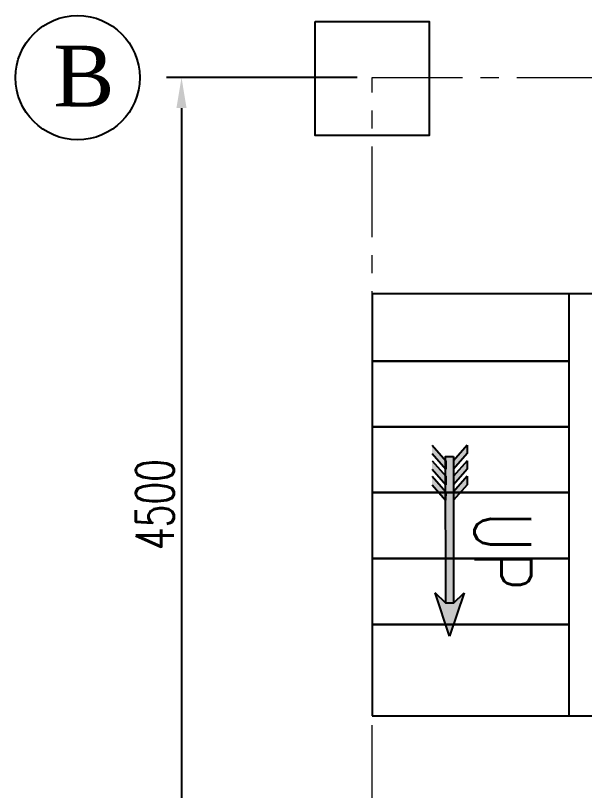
# Model space of a CAD drawing. Header units: millimetres. Extents: x -243837 to -5443, y 40 to 285140.
# Drawn here: x -152202 to -147703, y 17264 to 23390 of the extents above; entities that cross this region are included whole.
import ezdxf

# ---------------------------------------------------------------- set-up
doc = ezdxf.new("R2010")
doc.units = ezdxf.units.MM
doc.linetypes.add('CENTER', pattern=[50.8, 31.75, -6.35, 6.35, -6.35])
for name, color, linetype in [('11', 7, 'Continuous'), ('CONTOUR50', 4, 'Continuous'), ('DWG', 7, 'Continuous')]:
    doc.layers.add(name, color=color, linetype=linetype)
doc.layers.add('5', color=6, linetype='Continuous', lineweight=30)
doc.layers.add('CEN', color=1, linetype='CENTER', lineweight=9)
doc.styles.add('KA', font='romans.shx', dxfattribs={"width": 0.7})
doc.styles.add('ROMANS_BIG', font='romans.shx', dxfattribs={"width": 0.85, "bigfont": 'bigfont.shx'})
doc.styles.add('TIMES', font='times.ttf')
doc.dimstyles.new('KAT', dxfattribs={"dimscale": 125, "dimtxt": 2.5, "dimasz": 2, "dimexe": 1, "dimexo": 0.06, "dimgap": 0.5, "dimtad": 1, "dimdec": 0, "dimzin": 0, "dimdsep": 46, "dimtxsty": 'KA', "dimcen": 1.5, "dimclrd": 1, "dimclre": 1, "dimclrt": 4, "dimadec": 0, "dimazin": 0, "dimtfac": 1, "dimtdec": 0, "dimtmove": 0, "dimatfit": 2, "dimfxl": 1.5, "dimtolj": 1, "dimtzin": 0, "dimarcsym": 0})

# ---------------------------------------------------------------- blocks, each defined once
blk = doc.blocks.new('*D1069')
at = {"color": 1, "lineweight": -2, "transparency": 16777216}
for p, q in [((1799.8, 9914.2), (795, 9914.2)), ((875, 9754.2), (875, 5574.2)), ((1575.7, 5414.2), (795, 5414.2))]:
    blk.add_line(p, q, dxfattribs=at)
at = {"color": 1, "transparency": 16777216}
for points in [[(848.3, 9754.2), (901.6, 9754.2), (875, 9914.2)], [(848.3, 5574.2), (901.6, 5574.2), (875, 5414.2)]]:
    blk.add_solid(points, dxfattribs=at)
at = {"layer": 'DEFPOINTS', "color": 0, "transparency": 16777216}
for p in [(1879.8, 9914.2), (875, 5414.2), (1655.7, 5414.2)]:
    blk.add_point(p, dxfattribs=at)
at = {"color": 2, "transparency": 16777216, "insert": (735, 7664.2), "char_height": 200, "attachment_point": 5, "rotation": 90, "style": 'KA'}
blk.add_mtext('\\A1;4500', dxfattribs=at)
blk = doc.blocks.new('A$C5DC45814')
blk = doc.blocks.new('A$C662E1037')
at = {"layer": 'DWG'}
h = blk.add_hatch(color=5, dxfattribs=at)
h.set_gradient(color1=(0, 0, 255), rotation=90, tint=1, name='INVCURVED')
h.paths.add_polyline_path([(63.1, 14.5), (7.8, -41.7), (7.7, -82.5), (63, -138.7), (-165.3, -62)])
h = blk.add_hatch(color=5, dxfattribs=at)
h.set_gradient(color1=(0, 0, 255), tint=1, name='CURVED')
h.paths.add_polyline_path([(632.3, 30.3), (676.8, 30.3), (595.1, -41.7), (550.6, -41.6)])
h.paths.add_polyline_path([(714.1, 30.3), (758.6, 30.2), (676.9, -41.7), (632.4, -41.7)])
h.paths.add_polyline_path([(796.3, 30.2), (840.8, 30.2), (759.1, -41.8), (714.6, -41.7)])
h = blk.add_hatch(color=5, dxfattribs=at)
h.set_gradient(color1=(0, 0, 255), rotation=90, tint=1)
h.paths.add_polyline_path([(781.3, -82.3), (7.8, -82.5), (7.8, -41.7), (781.3, -41.6)])
h = blk.add_hatch(color=5, dxfattribs=at)
h.set_gradient(color1=(0, 0, 255), rotation=180, tint=1, name='CURVED')
h.paths.add_polyline_path([(714.6, -82.5), (759.1, -82.5), (840.6, -154.6), (796.1, -154.6)])
h.paths.add_polyline_path([(632.4, -82.4), (676.9, -82.5), (758.5, -154.5), (714, -154.5)])
h.paths.add_polyline_path([(550.6, -82.4), (595.1, -82.4), (676.6, -154.5), (632.1, -154.5)])
at = {"layer": 'DWG', "color": 6}
for p, q in [((-165.3, -62, -4370), (63.1, 14.5, -4370)), ((7.8, -41.7, -4370), (63.1, 14.5, -4370)), ((632.3, 30.3, -4370), (550.6, -41.6, -4370)), ((676.8, 30.3, -4370), (595.1, -41.7, -4370)), ((714.1, 30.3, -4370), (632.4, -41.7, -4370)), ((758.6, 30.2, -4370), (676.9, -41.7, -4370)), ((796.3, 30.2, -4370), (714.6, -41.7, -4370)), ((840.8, 30.2, -4370), (759.1, -41.8, -4370)), ((63, -138.7, -4370), (-165.3, -62, -4370)), ((595.1, -41.7, -4370), (550.6, -41.6, -4370)), ((676.9, -41.7, -4370), (632.4, -41.7, -4370)), ((759.1, -41.8, -4370), (714.6, -41.7, -4370)), ((7.7, -82.5, -4370), (63, -138.7, -4370)), ((632.1, -154.5, -4370), (550.6, -82.4, -4370)), ((595.1, -82.4, -4370), (550.6, -82.4, -4370)), ((676.6, -154.5, -4370), (595.1, -82.4, -4370)), ((714, -154.5, -4370), (632.4, -82.4, -4370)), ((676.9, -82.5, -4370), (632.4, -82.4, -4370)), ((758.5, -154.5, -4370), (676.9, -82.5, -4370)), ((796.1, -154.6, -4370), (714.6, -82.5, -4370)), ((759.1, -82.5, -4370), (714.6, -82.5, -4370)), ((840.6, -154.6, -4370), (759.1, -82.5, -4370)), ((676.6, -154.5, -4370), (632.1, -154.5, -4370)), ((758.5, -154.5, -4370), (714, -154.5, -4370)), ((840.6, -154.6, -4370), (796.1, -154.6, -4370))]:
    blk.add_line(p, q, dxfattribs=at)
at = {"layer": 'DWG', "color": 6, "elevation": -4370}
blk.add_lwpolyline([(781.3, -82.3), (7.8, -82.5), (7.8, -41.7), (781.3, -41.6)], close=True, dxfattribs=at)
blk = doc.blocks.new('RL 44.734 NEW')
at = {"color": 6, "elevation": 47.4}
blk.add_lwpolyline([(1579.7, 10210.2), (2179.7, 10210.2), (2179.7, 9610.2), (1579.7, 9610.2)], close=True, dxfattribs=at)
at = {"color": 1}
blk.add_circle((327.5, 9914.2, 47.4), 327.5, dxfattribs=at)
at = {"layer": '5', "color": 3, "ltscale": 0.75, "extrusion": (-8.32378e-06, 2.19344e-05, 1)}
for p, q in [((1879.8, 8420.3, 1468150.1), (2916.8, 8420.3, 1468150.1)), ((1879.8, 8074.4, 1468150.1), (2916.8, 8074.5, 1468150.1)), ((1879.8, 7727.1, 1468150.1), (2916.8, 7727.2, 1468150.1)), ((1879.8, 7379.9, 1468150.1), (2916.8, 7380, 1468150.1)), ((1879.8, 7032.6, 1468150.1), (2916.8, 7032.7, 1468150.1))]:
    blk.add_line(p, q, dxfattribs=at)
at = {"layer": 'CEN', "color": 1, "ltscale": 15}
for p, q in [((1879.8, 5264.4, 47.4), (1879.8, 9914.2, 47.4)), ((1879.8, 9914.2, 47.4), (4379.7, 9914.2, 47.4))]:
    blk.add_line(p, q, dxfattribs=at)
at = {"layer": 'CONTOUR50', "ltscale": 0.75, "extrusion": (-8.32378e-06, 2.19344e-05, 1)}
for p, q in [((1879.8, 8776.4, 47.4), (1879.8, 6551.6, 47.4)), ((1879.8, 8776.4, 47.4), (4079.7, 8776.4, 47.4)), ((2916.8, 8776.4, 47.4), (2916.8, 6551.6, 47.4)), ((1879.8, 6551.6, 47.4), (4079.7, 6551.6, 47.4))]:
    blk.add_line(p, q, dxfattribs=at)
at = {"color": 0, "lineweight": 0, "extrusion": (8.32378e-06, -2.19344e-05, 1), "rotation": 90.00000001046091}
blk.add_blockref('A$C662E1037', (2213.2, 7168.8, 1472520), dxfattribs=at)
at = {"layer": '11', "linetype": 'ByBlock', "extrusion": (-8.32378e-06, 2.19344e-05, 1)}
ref = blk.add_blockref('A$C5DC45814', (2432.3, 8887, 1653873.3), dxfattribs=dict(at, xscale=0.7199999999084189, yscale=0.7199999999084189, zscale=0.7199999999084189, rotation=269.9930526763674))
ref.add_attrib('SS', 'UP', (2432.1, 7590.6, 1653873.3), dxfattribs={"layer": '0', "extrusion": (-8.32378e-06, 2.19344e-05, 1), "height": 300, "rotation": 269.9931, "style": 'ROMANS_BIG', "width": 0.75})
at = {"color": 2, "style": 'TIMES'}
blk.add_text('B', height=320, dxfattribs=at).set_placement((199.3, 9762.4, 47.4))
dim = blk.add_linear_dim(base=(875, 5414.2, 47.4), p1=(1879.8, 9914.2, 47.4), p2=(1655.7, 5414.2, 47.4), angle=90, dimstyle='KAT', override={"dimscale": 80, "dimexo": 1, "dimclrt": 2, "dimfxl": 0.18, "dimarcsym": 1})
dim.commit()
dim.dimension.update_dxf_attribs({"geometry": '*D1069', "text_midpoint": (735, 7664.2, 47.4)})

msp = doc.modelspace()

# ---------------------------------------------------------------- block references
at = {"color": 8, "ltscale": 10, "xscale": 1.5, "yscale": 1.5, "zscale": 1.5}
msp.add_blockref('RL 44.734 NEW', (-152201.53, 8027.4, -23.71), dxfattribs=at)

doc.saveas('drawing.dxf')
